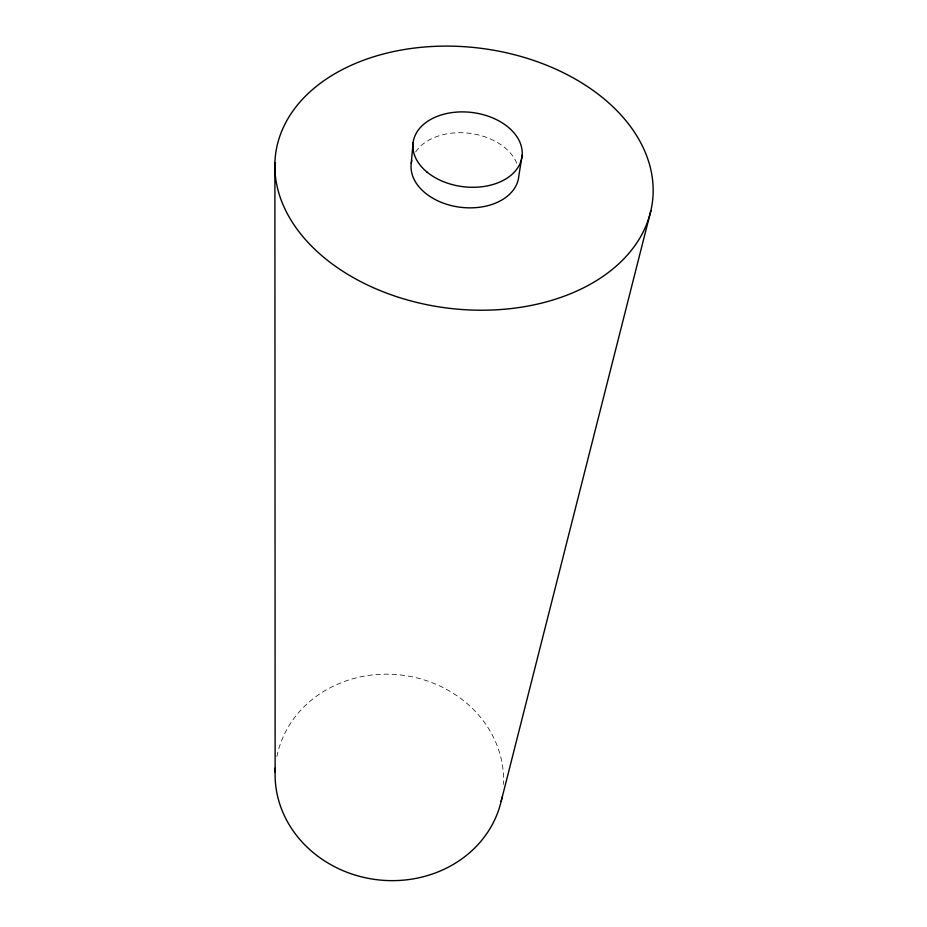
<?xml version="1.0" encoding="UTF-8"?>
<svg xmlns="http://www.w3.org/2000/svg" width="927" height="927" viewBox="0 0 927 927"><rect width="100%" height="100%" fill="white"/><g stroke="black" fill="none" stroke-linecap="round" stroke-linejoin="round"><path stroke-width="0.7" stroke-dasharray="4.63 3.48" d="M276.883 756.617A114.427 103.059 7.1 0 1 401.854 675.111A114.427 103.059 7.1 0 1 503.512 784.404M415.69 151.877A54.16 37.265 7.1 0 1 469.804 133.326A54.16 37.265 7.1 0 1 517.382 164.832"/><path stroke-width="1.39" d="M411.264 163.337L413.118 142.549M522.144 155.215L518.842 175.817A54.16 37.265 7.1 0 1 459.027 207.08A54.16 37.265 7.1 0 1 411.785 160.614M501.159 801.31L650.881 210.661A189.931 130.962 7.1 0 0 395.945 51.066A189.931 130.962 7.1 0 0 345.157 272.758A189.931 130.962 7.1 0 0 650.881 210.661M274.89 162.561L275.134 772.156M502.028 797.15A114.427 103.059 7.1 0 1 376.072 879.607A114.427 103.059 7.1 0 1 275.354 767.915M426.872 171.958A54.89 37.37 7.1 0 0 519.526 164.682A54.89 37.37 7.1 0 0 456.269 112.121A54.89 37.37 7.1 0 0 426.872 171.958"/></g></svg>
